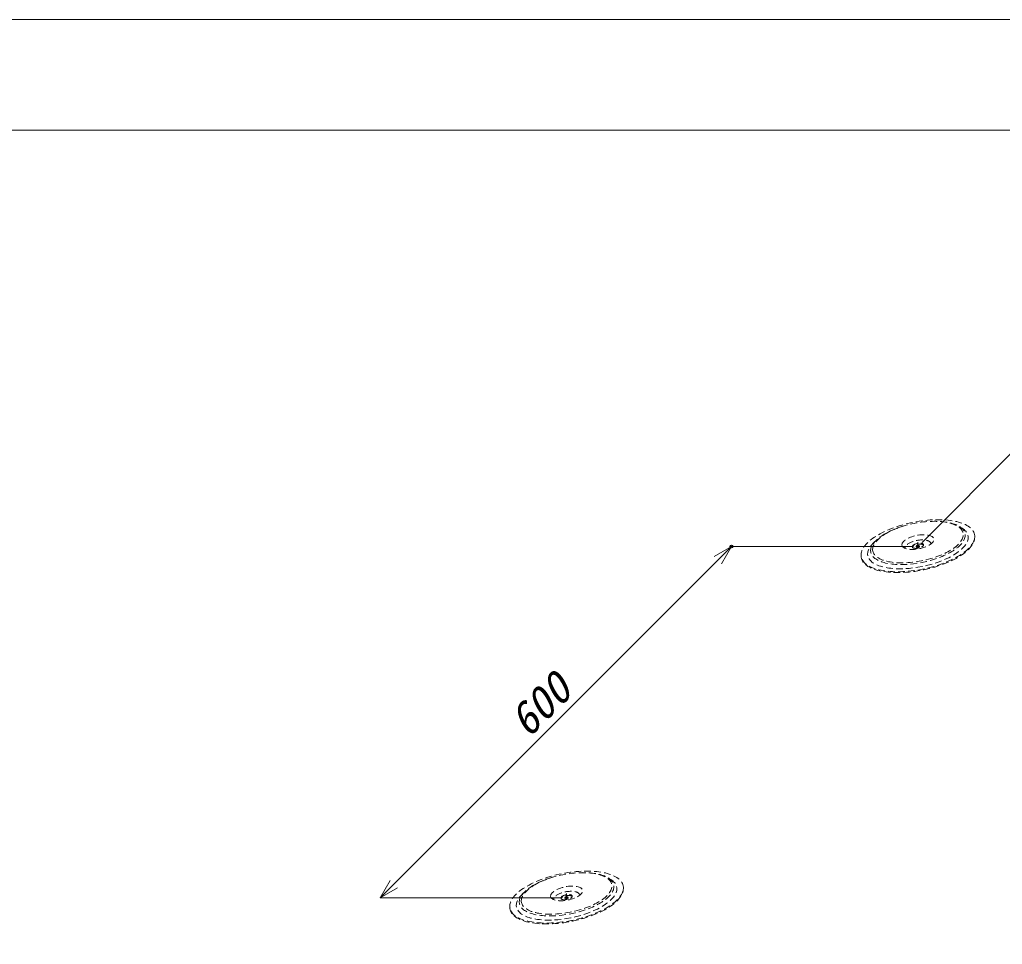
# Model space of a CAD drawing. Units: millimetres, scale not verified. Extents: x -840 to 840, y -594 to 594.
# Drawn here: x -576 to -220, y 259 to 594 of the extents above; entities that cross this region are included whole.
import ezdxf
from ezdxf.enums import TextEntityAlignment as Align

# ---------------------------------------------------------------- set-up
doc = ezdxf.new("R2010")
doc.units = ezdxf.units.MM
doc.header["$LTSCALE"] = 2
doc.header["$PDMODE"] = 32
doc.header["$PDSIZE"] = 1
doc.linetypes.add('CHAIN1', pattern=[8, 5, -1, 1, -1])
doc.linetypes.add('DASHED1', pattern=[1.8, 1.2, -0.6])
for name, color, linetype, lineweight in [('0-0_輪郭線', 2, 'Continuous', 9), ('0-1_図面枠', 7, 'Continuous', 9), ('0-4_0', 7, 'Continuous', 9), ('0-8_寸法線', 7, 'Continuous', 9), ('0-A_中心線', 2, 'CHAIN1', 9), ('0-D_部材(積層鋼板)', 7, 'Continuous', 9)]:
    doc.layers.add(name, color=color, linetype=linetype, lineweight=lineweight)
doc.layers.add('0-B_Defpoints', color=7, linetype='Continuous')
doc.styles.add('ＭＳ ゴシック', font='')
doc.styles.get('ＭＳ ゴシック').set_extended_font_data('MS Gothic')

# ---------------------------------------------------------------- blocks, each defined once
blk = doc.blocks.new('_Open30')
at = {"layer": '0-4_0'}
blk.add_line((0, 0), (-2, 0), dxfattribs=at)
blk.add_lwpolyline([(-2, 0.5359), (0, 0), (-2, -0.5359)], dxfattribs=at)

msp = doc.modelspace()

# ---------------------------------------------------------------- linework, layer by layer
at = {"layer": '0-0_輪郭線'}
msp.add_lwpolyline([(800, 554), (-800, 554), (-800, -554), (800, -554)], close=True, dxfattribs=at)
at = {"layer": '0-1_図面枠'}
msp.add_lwpolyline([(840, -594), (840, 594), (-840, 594), (-840, -594)], close=True, dxfattribs=at)
at = {"layer": '0-8_寸法線'}
for p, q in [((-249.104, 404.601), (-214.505, 439.2)), ((-252.726, 403.101), (-318.124, 403.101)), ((-440.454, 280.771), (-323.074, 398.151)), ((-380.005, 275.822), (-445.404, 275.822))]:
    msp.add_line(p, q, dxfattribs=at)
at = {"layer": '0-A_中心線'}
for p, q in [((-250.604, 404.741), (-250.604, 403.101)), ((-377.884, 277.462), (-377.884, 275.822))]:
    msp.add_line(p, q, dxfattribs=at)
at = {"layer": '0-B_Defpoints'}
for p in [(-318.124, 403.101), (-250.604, 403.101), (-377.884, 275.822)]:
    msp.add_point(p, dxfattribs=at)
at = {"layer": '0-D_部材(積層鋼板)', "color": 134, "linetype": 'DASHED1'}
for p, q in [((-230.032, 406.468), (-230.032, 406.788)), ((-271.177, 400.054), (-271.177, 399.734)), ((-357.311, 279.189), (-357.311, 279.509)), ((-398.456, 272.775), (-398.456, 272.455))]:
    msp.add_line(p, q, dxfattribs=at)
for centre, major_axis in [((-250.604, 403.421), (-20.503, -4.078)), ((-250.604, 404.741), (-16.363, -3.255)), ((-250.604, 404.741), (-5.781, -1.15)), ((-250.604, 403.395), (-2.05, -0.408)), ((-377.884, 276.142), (-20.503, -4.078)), ((-377.884, 277.462), (-16.363, -3.255)), ((-377.884, 277.462), (-5.781, -1.15)), ((-377.884, 276.115), (-2.05, -0.408))]:
    msp.add_ellipse(centre, major_axis=major_axis, ratio=0.414214, dxfattribs=at)
for centre, major_axis, start_param, end_param in [((-250.604, 403.421), (-18.168, -3.614), 5.6542723, 9.8892779), ((-250.604, 404.421), (-17.073, -3.396), 4.9328437, 10.6107065), ((-250.604, 403.101), (-20.503, -4.078), 6.2009788, 9.3425714), ((-250.604, 403.395), (-4.642, -0.923), 2.9897479, 6.2706171), ((-250.604, 403.101), (-2.05, -0.408), 3.2270078, 6.0333571), ((-377.884, 277.142), (-17.073, -3.396), 4.9328437, 10.6107065), ((-377.884, 276.142), (-18.168, -3.614), 5.6542723, 9.8892779), ((-377.884, 275.822), (-20.503, -4.078), 6.2009788, 9.3425714), ((-377.884, 276.115), (-4.642, -0.923), 2.9897479, 6.2706171), ((-377.884, 275.822), (-2.05, -0.408), 3.2270078, 6.0333571)]:
    msp.add_ellipse(centre, major_axis=major_axis, ratio=0.414214, start_param=start_param, end_param=end_param, dxfattribs=at)

# ---------------------------------------------------------------- block references
at = {"layer": '0-8_寸法線', "xscale": 3.5, "yscale": 3.5}
for p, rotation in [((-318.124, 403.101), 45), ((-445.404, 275.822), 225)]:
    msp.add_blockref('_Open30', p, dxfattribs=dict(at, rotation=rotation))

# ---------------------------------------------------------------- texts
at = {"layer": '0-8_寸法線', "style": 'ＭＳ ゴシック', "oblique": 15}
msp.add_text('600', height=11.54, rotation=45, dxfattribs=at).set_placement((-389.311, 330.895), align=Align.BOTTOM_LEFT)

doc.saveas('drawing.dxf')
